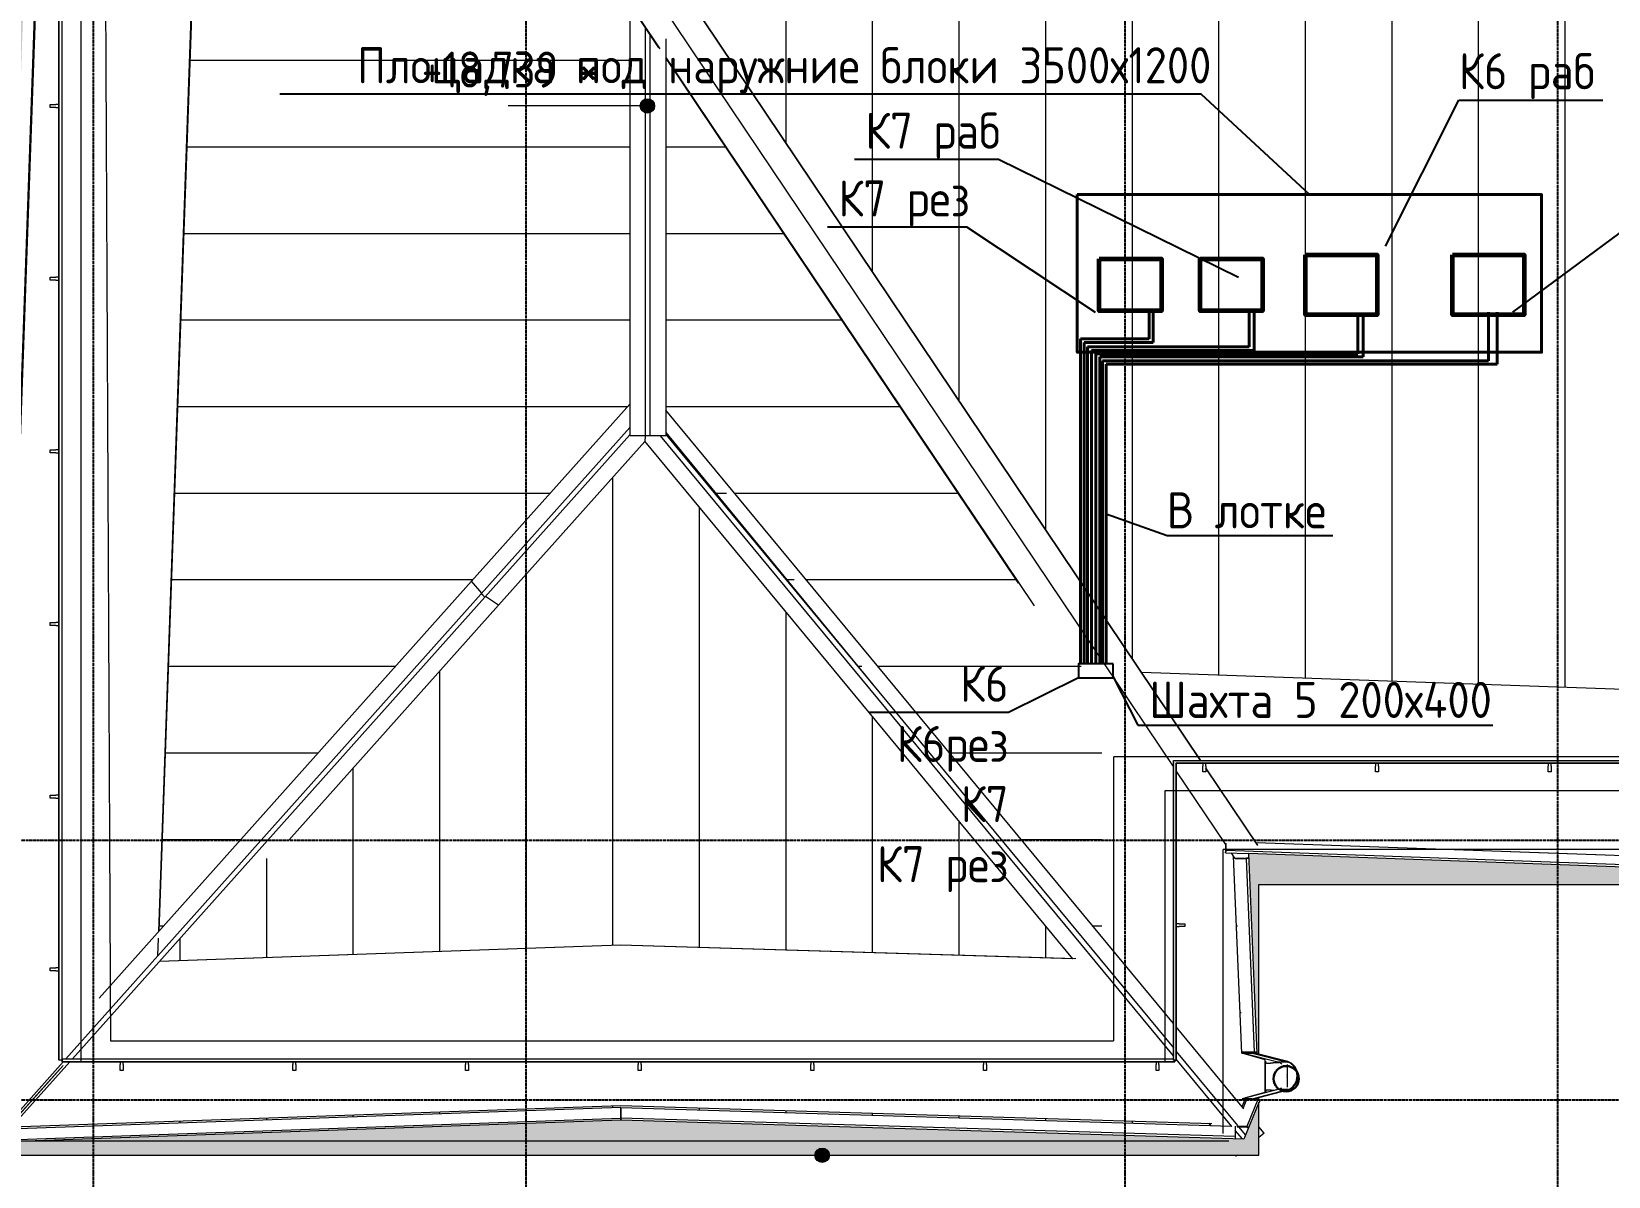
# Model space of a CAD drawing. Header units: millimetres. Extents: x -129048 to 476301, y -5853 to 215316.
# Drawn here: x 418489 to 429419, y -540 to 7395 of the extents above; entities that cross this region are included whole.
import ezdxf
from ezdxf import colors
from ezdxf.entities.mleader import LeaderData, LeaderLine
from ezdxf.math import Vec2, Vec3

# ---------------------------------------------------------------- set-up
doc = ezdxf.new("R2010")
doc.units = ezdxf.units.MM
doc.linetypes.add('ADSK_Линия сетки', pattern=[25, 20, -2.5, 0, -2.5])
doc.linetypes.add('ADSK_Штриховая_ш3 п1_5', pattern=[4.5, 3, -1.5])
for name, color, linetype, lineweight in [('0_АР', 8, 'Continuous', 20), ('GAZLAITER', 1, 'Continuous', 40), ('Антураж', 7, 'Continuous', 18), ('Кондеи', 6, 'Continuous', 60), ('Ограждение', 251, 'Continuous', 18)]:
    doc.layers.add(name, color=color, linetype=linetype, lineweight=lineweight)
doc.layers.add('Обобщенные модели', color=5, linetype='Continuous', lineweight=18, true_color=0x0000ff)
doc.styles.add('GOST Common_1', font='GOST Common_0.ttf', dxfattribs={"width": 0.9, "height": 200})
doc.styles.add('PIK', font='isocpeur.ttf', dxfattribs={"width": 0.9, "height": 250})

# ---------------------------------------------------------------- blocks, each defined once
blk = doc.blocks.new('Водосток - Тип 1 _карниз больше 490мм_-5158564-План кровли АР копия 1')
at = {"layer": 'Обобщенные модели'}
for p, q in [((42, 435), (125, 435)), ((125, 435), (199, 435)), ((222, 435), (231, 435)), ((125, 285), (19, 285)), ((231, 285), (125, 285))]:
    blk.add_line(p, q, dxfattribs=at)
for points, knots in [([(19, 285), (21, 285), (25, 286), (29, 289), (31, 292), (32, 295), (32, 297), (32, 299), (32, 302), (32, 304), (32, 306), (32, 309), (32, 311), (31, 314), (31, 317), (31, 320), (30, 323), (30, 326), (29, 329), (29, 332), (29, 336), (28, 340), (28, 346), (27, 355), (27, 365), (28, 373), (28, 376), (28, 377)], [-1, -1, -1, -1, -0.9411765, -0.8823529, -0.8529412, -0.8235294, -0.8088235, -0.7941176, -0.7794118, -0.7647059, -0.75, -0.7352941, -0.7205882, -0.7058824, -0.6911765, -0.6764706, -0.6617647, -0.6470588, -0.6323529, -0.6176471, -0.6029412, -0.5882353, -0.5588235, -0.5294118, -0.4705882, -0.4411765, -0.4270499, -0.4270499, -0.4270499, -0.4270499]), ([(222, 346), (222, 343), (222, 340), (221, 336), (221, 332), (221, 329), (220, 326), (220, 323), (219, 320), (219, 317), (219, 314), (218, 311), (218, 309), (218, 306), (218, 304), (218, 302), (218, 299), (218, 297), (218, 295), (219, 292), (221, 289), (225, 286), (229, 285), (231, 285)], [-0.4395894, -0.4395894, -0.4395894, -0.4395894, -0.4117647, -0.3970588, -0.3823529, -0.3676471, -0.3529412, -0.3382353, -0.3235294, -0.3088235, -0.2941176, -0.2794118, -0.2647059, -0.25, -0.2352941, -0.2205882, -0.2058824, -0.1911765, -0.1764706, -0.1470588, -0.1176471, -0.0588235, 0, 0, 0, 0]), ([(231, 435), (229, 435), (226, 434), (223, 433), (222, 432)], [-1, -1, -1, -1, -0.94117647, -0.90584248, -0.90584248, -0.90584248, -0.90584248])]:
    blk.add_open_spline(points, degree=3, knots=knots, dxfattribs=at)
blk = doc.blocks.new('Ограждение - 20 доп поручень 300-1864261-План кровли АР копия 1')
at = {"layer": 'Ограждение'}
for p, q in [((-60, 10), (-40, 10)), ((-60, 10), (-60, -10)), ((0, 10), (-40, 10)), ((0, -10), (0, 10)), ((-40, -10), (-60, -10)), ((-40, -10), (0, -10))]:
    blk.add_line(p, q, dxfattribs=at)
blk = doc.blocks.new('Ограждение - Ограждение-2505142-План кровли АР копия 1')
at = {"extrusion": (0, 0, -1), "zscale": -1}
for p in [(300, 6883), (300, 5687), (300, 4490), (300, 3293), (300, 2097), (300, 900)]:
    blk.add_blockref('Ограждение - 20 доп поручень 300-1864261-План кровли АР копия 1', p, dxfattribs=at)
for p, rotation in [((-7700, 2268), 270.0000000000002), ((-8896, 2268), 270.0000000000002), ((-10093, 2268), 270.0000000000002), ((-7565, 1206), 180), ((-196, 199), 270.0000000000002), ((-1392, 199), 270.0000000000002), ((-2589, 199), 270.0000000000002), ((-3785, 199), 270.0000000000002), ((-4982, 199), 270.0000000000002), ((-6179, 199), 270.0000000000002), ((-7375, 199), 270.0000000000002)]:
    blk.add_blockref('Ограждение - 20 доп поручень 300-1864261-План кровли АР копия 1', p, dxfattribs=dict(at, rotation=rotation))
blk = doc.blocks.new('Тип верхнего поручня - Верхний поручень_Внутренний_-2505167-План кровли АР копия 1')
at = {"layer": 'Ограждение', "true_color": 0x373f43}
for points in [[(7497, 269), (7505, 269), (7505, 2328), (7485, 2348), (7485, 269), (7495, 269)], [(19422, 2328), (19665, 2328), (19665, 2348), (7485, 2348), (7505, 2328), (19380, 2328)]]:
    blk.add_hatch(color=149, dxfattribs=at).paths.add_polyline_path(points)
at = {"layer": 'Ограждение'}
for p, q in [((-240, 269), (-240, 8282)), ((-220, 8282), (-220, 269)), ((7485, 269), (7485, 2348)), ((7485, 2348), (19665, 2348)), ((7505, 2328), (7505, 269)), ((19665, 2328), (7505, 2328)), ((-220, 269), (-240, 269)), ((-216, 259), (-216, 279)), ((-216, 279), (7485, 279)), ((7495, 259), (-216, 259)), ((7505, 269), (7485, 269)), ((7495, 269), (7495, 259))]:
    blk.add_line(p, q, dxfattribs=at)
blk = doc.blocks.new('Тип верхнего поручня - Верхний поручень_Внутренний_-V27-План кровли АР копия 1')
at = {"layer": 'Ограждение'}
for p, q in [((-240, 8282), (-240, 269)), ((-220, 8282), (-220, 269)), ((7485, 2348), (19665, 2348)), ((7485, 269), (7485, 2348)), ((7505, 2328), (19665, 2328)), ((7505, 269), (7505, 2328)), ((-220, 269), (-240, 269)), ((-216, 279), (-216, 259)), ((-216, 279), (7485, 279)), ((-216, 259), (7495, 259)), ((7485, 269), (7505, 269)), ((7495, 269), (7495, 259))]:
    blk.add_line(p, q, dxfattribs=at)
blk = doc.blocks.new('Planka_konka_K1 - Кровля - Планка конька К1-2964228-План кровли АР копия 1')
at = {"layer": 'Обобщенные модели'}
for p, q in [((-4100, 17), (-4100, 125)), ((4049, 125), (-4100, 125)), ((4100, 125), (4083, 125)), ((4100, 125), (4100, 17)), ((-4100, -17), (-4100, 17)), ((-1270, 17), (-4100, 17)), ((4100, 17), (-1192, 17)), ((4100, 17), (4100, -17)), ((-4100, -125), (-4100, -17)), ((-4100, -17), (-1320, -17)), ((-1169, -17), (4100, -17)), ((4100, -17), (4100, -125)), ((-1350, -125), (-4100, -125)), ((4100, -125), (-1077, -125))]:
    blk.add_line(p, q, dxfattribs=at)
blk = doc.blocks.new('Ограждение - Ограждение-2966262-План кровли АР копия 1')
at = {"layer": 'Ограждение'}
for p, q in [((3717, 4816), (2621, 3590)), ((7485, 524), (3967, 4776)), ((2688, 3502), (3717, 4654)), ((3717, 4603), (2713, 3479)), ((3823, 4598), (3822, 4558)), ((7485, 301), (3930, 4598)), ((3967, 4607), (7485, 355)), ((3822, 4558), (2808, 3423)), ((6789, 972), (3822, 4559)), ((-191, 279), (2688, 3502)), ((2621, 3590), (40, 700)), ((2692, 3506), (2621, 3590)), ((2701, 3491), (2688, 3502)), ((2713, 3479), (-145, 279)), ((2808, 3423), (1353, 1795)), ((2713, 3479), (2701, 3491)), ((2808, 3423), (2717, 3484)), ((7974, -67), (7505, 500)), ((7505, 330), (7929, -182)), ((-599, -178), (-209, 259)), ((-163, 259), (-581, -208)), ((7891, -190), (7505, 277)), ((-606, -23), (-612, -30)), ((-737, -169), (-751, -186)), ((-737, -198), (-751, -186)), ((-671, -258), (-610, -190)), ((-589, -217), (-645, -280)), ((7745, -182), (7733, -167)), ((7963, -276), (7914, -217)), ((7937, -192), (7985, -249)), ((8114, -236), (8078, -193)), ((-671, -258), (-680, -249)), ((-658, -269), (-671, -258)), ((-645, -280), (-658, -269)), ((8114, -236), (8078, -266)), ((7921, -396), (7916, -389)), ((7930, -389), (7921, -396))]:
    blk.add_line(p, q, dxfattribs=at)
blk = doc.blocks.new('Антураж 4 - Антураж 4-5053377-План кровли АР копия 1')
at = {"layer": 'Антураж'}
for p, q in [((7265, 2959), (12614, 2771)), ((12614, 2769), (7266, 2956)), ((7848, 1723), (7848, 1775)), ((7848, 1771), (7848, 1721)), ((8058, 1778), (12888, 1608)), ((7847, 1708), (7848, 1723)), ((7848, 1720), (7847, 1714)), ((7847, 1714), (7847, 1708)), ((7847, 1708), (8005, 1702)), ((12884, 1542), (7848, 1723)), ((7848, 1721), (7848, 1714)), ((7848, 1718), (7848, 1720)), ((7848, 1716), (7848, 1718)), ((7848, 1714), (7848, 1716)), ((9822, 1716), (12883, 1606))]:
    blk.add_line(p, q, dxfattribs=at)
blk = doc.blocks.new('Ограждение - Ограждение-5160384-План кровли АР копия 1')
at = {"layer": 'Ограждение'}
for p, q in [((3940, 7583), (4090, 7684)), ((4090, 7684), (4091, 7684)), ((7673, 2348), (4090, 7684)), ((7675, 2348), (4091, 7684)), ((3790, 7482), (3940, 7583)), ((7485, 2305), (3940, 7583)), ((3789, 7481), (3790, 7482)), ((3919, 7287), (3789, 7481)), ((3790, 7482), (3926, 7279)), ((3967, 7219), (6519, 3419)), ((6412, 3575), (3967, 7216)), ((7690, 2324), (7686, 2328)), ((7690, 2326), (7688, 2328)), ((8071, 1759), (7710, 2296)), ((7848, 1765), (7505, 2276)), ((8069, 1758), (7710, 2294)), ((7913, 1668), (7902, 1684))]:
    blk.add_line(p, q, dxfattribs=at)
blk = doc.blocks.new('Антураж 13 - Антураж 13-5662834-План кровли АР копия 1')
at = {"layer": 'Антураж'}
for p, q in [((452, 1161), (736, 9176)), ((739, 9179), (454, 1164)), ((-483, 8048), (-479, 8172)), ((-471, 8172), (-479, 8172)), ((-479, 8172), (-464, 8171)), ((-466, 8172), (-472, 8172)), ((-472, 8172), (-469, 8172)), ((-465, 8172), (-471, 8172)), ((-469, 8172), (-468, 8172)), ((-469, 8049), (-464, 8171)), ((-468, 8172), (-465, 8172)), ((-398, 8172), (-466, 8172)), ((-464, 8171), (-394, 8171)), ((-649, 738), (-394, 7937)), ((-389, 7941), (-645, 739)), ((446, 992), (450, 1116)), ((-743, 739), (-737, 910)), ((-743, 738), (-944, 675)), ((-943, 670), (-742, 734)), ((-737, 710), (-864, 670)), ((-737, 710), (-797, 691)), ((-797, 691), (-797, 676)), ((-737, 738), (-743, 739)), ((-738, 738), (-743, 738)), ((-742, 734), (-743, 738)), ((-742, 734), (-737, 734)), ((-645, 739), (-729, 712)), ((-649, 738), (-729, 738)), ((-729, 734), (-662, 734)), ((-662, 734), (-729, 713)), ((-663, 738), (-662, 734)), ((-743, 413), (-944, 475)), ((-742, 417), (-943, 480)), ((-663, 417), (-849, 476)), ((-796, 470), (-796, 459)), ((-796, 459), (-655, 415)), ((-754, 409), (-739, 411)), ((-754, 409), (-737, 259)), ((-742, 417), (-743, 413)), ((-743, 413), (-664, 413)), ((-663, 417), (-742, 417)), ((-739, 411), (-660, 411)), ((-739, 411), (-672, -189)), ((-664, 413), (-663, 417)), ((-660, 411), (-611, -29)), ((-655, 415), (-590, -167)), ((-587, -187), (-236, 206)), ((-606, -76), (-595, -173)), ((-672, -189), (-687, -191)), ((-687, -191), (-679, -191)), ((-677, -190), (-680, -190)), ((-680, -190), (-674, -190)), ((-679, -191), (-673, -190)), ((-675, -190), (-677, -190)), ((-673, -190), (-675, -190)), ((-674, -190), (-601, -190)), ((-596, -189), (-672, -189)), ((-588, -182), (-587, -187))]:
    blk.add_line(p, q, dxfattribs=at)
for centre, major_axis, end_param in [((-921, 575), (0, 103), 2.881291), ((-921, 575), (0, 98.5), 2.881291), ((-842, 575), (0, 98.5), 0.280977)]:
    blk.add_ellipse(centre, major_axis=major_axis, ratio=0.849709, start_param=0.260302, end_param=end_param, dxfattribs=at)
blk = doc.blocks.new('Антураж 14 - Антураж 14-5663099-План кровли АР копия 1')
at = {"layer": 'Антураж'}
for p, q in [((3653, 1067), (458, 955)), ((460, 957), (3653, 1069)), ((3653, 1069), (6787, 975)), ((3653, 1069), (3653, 1067)), ((6809, 972), (3653, 1067)), ((-209, 232), (-588, -193)), ((3656, -59), (-589, -208)), ((-567, -193), (3656, -45)), ((3656, -45), (7752, -168)), ((3656, -59), (7889, -187)), ((3656, -132), (3656, -59)), ((3656, -59), (3656, -132)), ((-589, -281), (3656, -132)), ((-589, -281), (-589, -208)), ((-588, -193), (-581, -193)), ((3656, -147), (3656, -132)), ((7914, -260), (3656, -132)), ((3656, -132), (3657, -147)), ((7914, -187), (7914, -260)), ((-588, -296), (-589, -281)), ((7914, -260), (7913, -275))]:
    blk.add_line(p, q, dxfattribs=at)
blk = doc.blocks.new('Антураж 15 - Антураж 15-5663413-План кровли АР копия 1')
at = {"layer": 'Антураж'}
for p, q in [((7902, 1685), (7888, 1706)), ((7959, 319), (7902, 1685)), ((7912, 1668), (7992, 1668)), ((7994, 1668), (7917, 1668)), ((7992, 1668), (8007, 1669)), ((7998, 1669), (7992, 1669)), ((7992, 1669), (7995, 1669)), ((8048, 325), (7992, 1668)), ((8000, 1669), (7994, 1668)), ((7995, 1669), (7997, 1669)), ((7997, 1669), (8000, 1669)), ((8007, 1669), (7998, 1669)), ((8122, 273), (7959, 319)), ((7962, 319), (7963, 324)), ((8209, 256), (7962, 319)), ((7962, 319), (8030, 319)), ((8031, 324), (7963, 324)), ((8048, 325), (7964, 325)), ((8031, 324), (8030, 319)), ((8030, 319), (8278, 256)), ((8062, 316), (8031, 324)), ((8062, 326), (8048, 325)), ((8279, 261), (8078, 312)), ((8122, 48), (8122, 273)), ((8278, 256), (8209, 256)), ((8209, 66), (7962, 2)), ((8030, 2), (7962, 2)), ((7962, 2), (7963, -3)), ((7986, 9), (7987, 11)), ((7987, 11), (8122, 48)), ((8030, 2), (8278, 66)), ((8031, -3), (8030, 2)), ((8279, 61), (8031, -3)), ((8278, 66), (8209, 66)), ((7962, -52), (7982, -3)), ((7963, -3), (8031, -3)), ((7992, -3), (7968, -60)), ((7992, -3), (8071, -3)), ((8071, -3), (7994, -189)), ((8071, -3), (8084, -11)), ((8084, -11), (8078, -24)), ((7994, -189), (7924, -189)), ((7928, -192), (7995, -192)), ((7994, -192), (7993, -194)), ((7996, -194), (7993, -194)), ((7993, -194), (7999, -197)), ((8007, -197), (7994, -189)), ((7995, -192), (8000, -195)), ((7996, -193), (7996, -194)), ((7998, -195), (7996, -194)), ((7998, -193), (7998, -195)), ((8000, -195), (7998, -195)), ((7999, -197), (8007, -197))]:
    blk.add_line(p, q, dxfattribs=at)
for centre, major_axis, start_param, end_param in [((8187, 161), (0, 98.5), 5.694584, 6.021983), ((8255, 161), (0, 98.5), 3.402795, 6.021983), ((8255, 161), (0, 103), 3.401894, 6.022884), ((8187, 161), (0, 98.5), 4.611895, 4.812883), ((8187, 161), (0, 98.5), 3.402795, 3.730193)]:
    blk.add_ellipse(centre, major_axis=major_axis, ratio=0.890848, start_param=start_param, end_param=end_param, dxfattribs=at)

msp = doc.modelspace()

# ---------------------------------------------------------------- hatches: boundary and pattern name
at = {"layer": '0_АР'}
h = msp.add_hatch(color=256, dxfattribs=at)
h.paths.add_polyline_path([(460156.04763, -526.1282), (468569.45868, -526.1282), (468569.45868, 470.85917), (468481.41768, 469.80481), (468421.75188, -474.78371), (464071.312, -327.23058), (460060.68677, -462.4321), (459998.42169, -81.34858), (459998.42169, -526.1282), (460149.25034, -526.1282)])
h.paths.add_polyline_path([(426848.18938, -393.11468), (426996.71702, -393.11468), (426995.8422, -30.5167), (426892.03817, -280.99054), (422574.47182, -150.96288), (418243.9977, -302.7896), (418181.71887, 255.10739), (418181.71887, -393.11468), (426834.40351, -393.11468)])
h.paths.add_polyline_path([(459998.42169, 173.65534), (460016.49588, 178.5626), (460106.83739, 1715.55425), (454775.1288, 1522.72712), (454768.65599, 1484.01873), (459998.42169, 1484.01873), (459998.42169, 177.8331)])
h.paths.add_polyline_path([(426996.71702, 307.98998), (426996.71702, 1484.01873), (431808.50926, 1484.01873), (431801.17411, 1522.75808), (426923.7777, 1697.71143), (426980.91393, 312.03845)])
h.paths.add_polyline_path([(418181.71887, 498.46135), (418449.78563, 8044.46376), (412395.48641, 7833.23446), (412388.9887, 7794.37715), (418181.71887, 7794.37715), (418181.71887, 521.17068)])
h.paths.add_polyline_path([(468569.45868, 793.26695), (468569.45868, 7855.20884), (474810.5027, 7855.20884), (474810.5027, 8466.54483), (474799.64795, 8463.30161), (474605.60606, 7995.59286), (468269.12123, 8216.83509), (468537.28994, 799.28958), (468551.3418, 798.37116), (468568.64393, 793.49649)])
h.paths.add_polyline_path([(444717.77099, 1484.01873), (454490.35558, 1484.01873), (454484.99256, 1516.09043), (447978.58263, 1752.2426), (447978.58263, 1629.21475), (438298.58263, 1629.21475), (438298.58263, 1739.90633), (432093.27679, 1522.69313), (432086.80967, 1484.01873), (444709.90267, 1484.01873)])
h.paths.add_polyline_path([(411793.26016, 7794.37715), (412110.68829, 7794.37715), (412105.57997, 7824.92572), (411796.07957, 7895.03328), (411970.99201, 14167.21618), (411736.11657, 20164.30548), (411690.79495, 20175.91607), (411690.79495, 7794.37715)])
h.paths.add_polyline_path([(474810.5027, 8769.43917), (474810.5027, 16800.5412), (474780.01818, 16792.48492), (474631.53347, 12780.54006), (474779.77372, 8777.42067), (474783.20502, 8776.52943)])
h.paths.add_polyline_path([(443273.92993, 13315.94041), (451515.61309, 13634.75334), (451524.95784, 13673.91812), (435026.37434, 13673.91812), (435036.37752, 13633.97199), (443273.89961, 13315.94172)])
h.paths.add_polyline_path([(429583.46955, 13405.17538), (434743.53528, 13605.55867), (434759.84589, 13673.91812), (430023.58263, 13673.91812), (430023.58263, 21008.31207), (429427.12163, 21007.79811), (429447.71262, 20921.1896), (429842.14127, 20793.78649), (429585.95802, 13476.2553)])
h.paths.add_polyline_path([(457100.32125, 13409.8723), (456816.08299, 20843.0004), (457389.97623, 21005.25186), (457399.64863, 21047.10511), (456625.26934, 21047.10511), (456625.26934, 13673.91812), (451796.60167, 13673.91812), (451806.2816, 13633.34853), (457093.45064, 13410.16233)])
h.paths.add_polyline_path([(474810.5027, 17103.43554), (474810.5027, 32792.0834), (474779.89454, 32784.00072), (474490.92605, 24945.22219), (474779.77713, 17111.41615), (474783.20502, 17110.5258)])
h.paths.add_polyline_path([(411690.79495, 20470.39356), (411735.74025, 20481.90775), (411958.45405, 26169.96647), (411735.98664, 31850.24085), (411690.79495, 31861.81815), (411690.79495, 20474.45967)])
h.paths.add_polyline_path([(464256.63893, 20578.85736), (463978.90831, 27851.09231), (463950.4366, 27858.48751), (463950.4366, 21047.10511), (457667.51663, 21047.10511), (457677.33226, 21004.63206), (464062.16559, 20591.44255)])
h.paths.add_polyline_path([(422311.50074, 20701.20681), (429147.24477, 20951.71672), (429160.16092, 21008.31207), (422655.83979, 21008.31207), (422655.83979, 28188.44734), (422612.3936, 28177.3172), (422318.66295, 20879.16209)])
h.paths.add_polyline_path([(463950.4366, 28147.68869), (463979.11188, 28155.13676), (464268.312, 35727.69465), (464206.70712, 37340.78713), (463950.4366, 37340.78713), (463950.4366, 28154.43256)])
h.paths.add_polyline_path([(422655.83979, 28465.23145), (422655.83979, 42943.28345), (422621.0216, 42934.36365), (422337.86721, 35703.51079), (422621.00423, 28474.1557), (422655.35535, 28465.35555)])
h.paths.add_polyline_path([(411690.79495, 32156.29564), (411726.38081, 32165.41211), (411915.14888, 37559.49463), (411726.55312, 42947.71188), (411690.79495, 42956.87248), (411690.79495, 32160.36175)])
h.paths.add_polyline_path([(474810.5027, 33094.97774), (474810.5027, 43242.68471), (474778.61558, 43234.4024), (474593.9667, 38155.3105), (474779.77689, 33102.95842), (474783.20502, 33102.068)])
h.paths.add_polyline_path([(464178.06421, 38090.78713), (463985.8628, 43123.48317), (463950.4366, 43132.68471), (463950.4366, 38090.78713), (464171.27948, 38090.78713)])
h.paths.add_polyline_path([(422655.83979, 43220.06756), (422655.83979, 43712.3958), (411690.79495, 43712.3958), (411690.79495, 43251.34997), (411726.89775, 43260.59886), (411851.01254, 43604.77443), (417072.42341, 43417.46725), (422496.5779, 43611.91877), (422620.72885, 43229.06236), (422655.50382, 43220.15363)])
h.paths.add_polyline_path([(463950.4366, 43421.88589), (464022.86139, 43440.6974), (464125.56796, 43776.85536), (469381.5449, 43594.91903), (474632.61136, 43776.746), (474754.15795, 43546.52079), (474810.5027, 43531.88589), (474810.5027, 43894.59235), (463950.4366, 43894.59235), (463950.4366, 43435.82273)])
h = msp.add_hatch(dxfattribs=at)
h.set_pattern_fill('FP_13', color=256, style=0, pattern_type=2)
h.set_pattern_definition([(0, (418587.2, -4.2), (0, 600), [])])
h.paths.add_polyline_path([(418243.9977, -302.7896), (418262.31708, -302.14732), (418329.69086, -226.10575), (418329.69086, -221.27293), (418273.26714, -284.43528), (418238.47972, -253.35924), (418239.42131, -261.79408)])
h.paths.add_polyline_path([(418338.0733, -211.88939), (418342.42182, -211.73693), (418355.67073, -196.78351), (418350.76821, -197.67833)])
h.paths.add_polyline_path([(418307.52276, -32.8658), (418312.79746, -26.96115), (418263.95886, 410.53748), (418255.3204, 413.14885), (418254.22694, 408.31729), (418181.71887, 407.38021), (418181.71887, 407.01099), (418258.49139, 406.35971), (418281.29569, 202.0776)])
h.paths.add_polyline_path([(418189.16805, 708.15368), (418273.3656, 734.63862), (418529.23784, 7937.36849), (418524.9, 7932.61098), (418268.8671, 733.69102), (418255.17911, 733.69102), (418256.16536, 729.33315), (418189.17447, 708.3346)])
h.paths.add_polyline_path([(419372.87475, 1159.72013), (422635.4, 4811.88553), (422635.4, 12440.78977), (419657.60896, 9174.9062), (419375.1287, 1223.16819)])
h.paths.add_polyline_path([(422635.4, 12573.05383), (422635.4, 12634.51261), (422567.99526, 12634.51261), (422618.48597, 12588.47582)])
h = msp.add_hatch(dxfattribs=at)
h.set_pattern_fill('FP_20', color=256, style=0, pattern_type=2)
h.set_pattern_definition([(90, (418918.6, 157.27), (-600, 4e-14), [])])
h.paths.add_polyline_path([(432093.27679, 1522.69313), (432094.31786, 1522.72958), (432093.28289, 1522.72958)])
h.paths.add_polyline_path([(432080.12681, 1548.1335), (432089.19695, 1602.37434), (432094.14482, 1601.7596), (438298.58263, 1819.30774), (438298.58263, 2239.21475), (438284.70126, 2254.93238), (438296.28786, 1821.3303), (432089.14055, 1604.05265), (432086.80967, 1589.59241)])
h.paths.add_polyline_path([(431815.19212, 1548.1335), (431805.51191, 1604.09729), (430037.46077, 1665.05955), (431806.17493, 1602.05771)])
h.paths.add_polyline_path([(454497.03844, 1548.1335), (454488.06795, 1603.78438), (447978.82573, 1840.03934), (447978.82573, 2005.27642), (447971.83545, 2005.27642), (447971.83545, 1729.21475), (447978.58263, 1729.21475), (447978.82573, 1831.27072), (454483.02044, 1595.19895), (454483.02044, 1601.74758), (454488.06795, 1601.77849), (454490.35558, 1588.09807)])
h.paths.add_polyline_path([(454761.97313, 1548.1335), (454772.01576, 1602.25115), (454782.40854, 1602.02726), (459995.63161, 1790.56923), (460003.64419, 1801.59267), (454772.01576, 1610.4356), (454770.71634, 1602.37434)])
h.paths.add_polyline_path([(442301.08119, 1629.21475), (442928.06382, 1629.21475), (442928.06382, 1689.48443), (442273.48258, 1691.22462), (442264.86185, 1694.26204), (442249.19723, 1705.47429), (442243.09053, 1712.51172), (442238.33423, 1721.6348), (442236.38047, 1729.21475), (442135.33805, 1729.21475), (442135.33805, 1629.21475), (442297.85319, 1629.21475)])
h.paths.add_polyline_path([(444226.66159, 1629.21475), (444328.0777, 1629.21475), (444328.0777, 1729.21475), (444240.30813, 1729.21475), (444234.04781, 1714.4521), (444221.1832, 1700.10732), (444212.44789, 1694.6759), (444203.90468, 1691.73795), (444185.91197, 1689.47543), (444078.95669, 1689.37043), (443660.8066, 1689.34561), (443660.8066, 1629.21475), (444223.00476, 1629.21475)])
h.paths.add_polyline_path([(443865.15701, 1689.34561), (443865.13285, 1689.34745), (443903.98605, 1689.34745)])
h.paths.add_polyline_path([(447978.82573, 2025.27642), (447978.82573, 2247.12972), (447971.83545, 2239.21475), (447971.83545, 2025.27642)])
h.paths.add_polyline_path([(447696.14862, 2239.21475), (445376.82129, 4286.43997), (447433.38277, 2239.21475)])
h.paths.add_polyline_path([(438837.03531, 2239.21475), (440892.30663, 4286.43997), (438574.26946, 2239.21475), (438701.56869, 2239.21475)])
h.paths.add_polyline_path([(438279.08733, 2463.9935), (443135.20904, 6752.78357), (447978.82573, 2475.03758), (447978.82573, 2993.15609), (452378.04646, 2833.48501), (452378.04646, 5987.2416), (454678.04646, 5987.2416), (454678.04646, 2760.13125), (460864.6847, 2986.18317), (464147.18381, 7502.92323), (464135.33929, 7512.27656), (434759.44071, 7512.27656), (434759.44071, 7198.72396), (433359.44071, 7198.72396), (433359.44071, 7512.27656), (423122.13711, 7512.27656), (426183.45947, 2954.30771), (431532.31499, 2766.73319), (431532.31499, 5987.2416), (433832.31499, 5987.2416), (433832.31499, 2818.12373), (438265.41084, 2973.30172), (438278.13303, 2499.53143)])
h.paths.add_polyline_path([(464373.36861, 7502.92323), (464380.16724, 7512.27656), (464360.50062, 7512.27656)])
h.paths.add_polyline_path([(464471.46001, 7675.7686), (464494.10235, 7675.7686), (464505.36532, 7684.51986), (464515.54439, 7698.52388), (464515.54439, 7714.77895), (464466.14393, 7675.7686)])
h.paths.add_polyline_path([(464527.79187, 7724.4505), (464531.17226, 7724.4505), (464530.02904, 7726.21713)])
h = msp.add_hatch(dxfattribs=at)
h.set_pattern_fill('FP_9', color=256, style=0, pattern_type=2)
h.set_pattern_definition([(180, (421577.56, -4.2), (-7e-14, -600), [])])
h.paths.add_polyline_path([(426886.77868, -64.06651), (426910.22604, -7.48922), (426989.3139, -7.48922), (426996.71702, -11.7386), (426996.71702, 5.22675), (426948.7653, -6.80373), (426900.28648, -7.48922), (426880.46519, -56.43592)])
h.paths.add_polyline_path([(426905.07514, 4.33589), (426996.71702, 27.8129), (426996.71702, 31.80368), (426906.03981, 6.71805)])
h.paths.add_polyline_path([(426996.71702, 281.41305), (426996.71702, 285.40383), (426880.62007, 315.14579), (426881.61113, 320.02046), (426949.75636, 320.02046), (426980.91393, 312.03845), (426980.52318, 321.51495), (426948.7653, 320.67225), (426883.82676, 320.9201), (426829.86229, 1633.01168), (426822.39525, 1642.56734), (426877.15664, 314.48914), (426980.52318, 285.89303)])
h.paths.add_polyline_path([(425906.40802, 1120.82601), (425906.40802, 2814.76658), (425437.75252, 3414.51032), (425330.41855, 3571.75731), (422885.51466, 7211.94754), (422885.51466, 4771.92868), (425821.73091, 1223.16819)])
h.paths.add_polyline_path([(424739.33532, 2361.85098), (422885.51466, 4735.73394), (422885.51466, 4616.69366), (424414.20904, 2754.80408), (424608.24838, 2520.28486)])
h = msp.add_hatch(color=256, dxfattribs=at)
edge = h.paths.add_edge_path()
edge.add_arc((422758.07003, 6879.62477), 50, 0, 360)
h = msp.add_hatch(dxfattribs=at)
h.set_pattern_fill('FP_14', color=256, style=0, pattern_type=2)
h.set_pattern_definition([(90, (418918.6, -212.7), (-600, 4e-14), [])])
h.paths.add_polyline_path([(418262.31708, -302.14732), (418330.37178, -299.76132), (418329.69086, -273.11468), (418329.69086, -226.10575), (418264.43111, -299.76132)])
h.paths.add_polyline_path([(418342.42182, -211.73693), (422575.45756, -63.35251), (426662.94612, -185.88839), (426651.16392, -171.64821), (422571.4487, -48.97804), (418354.87791, -197.67833)])
h.paths.add_polyline_path([(419378.83722, 953.17194), (422575.02883, 1064.99726), (425706.01503, 970.67468), (422740.28989, 4553.8702), (420280.84022, 1800.6909), (419671.07191, 1280.30793), (419388.71554, 964.23002)])
h.paths.add_polyline_path([(424319.89885, 2868.78897), (422885.51466, 4616.69366), (422885.51466, 4602.4099), (423991.78792, 3265.34937)])
h = msp.add_hatch(color=256, dxfattribs=at)
edge = h.paths.add_edge_path()
edge.add_arc((423969.07324, -393.11468), 50, 0, 360)

# ---------------------------------------------------------------- linework, layer by layer
at = {"linetype": 'ADSK_Линия сетки'}
for p, q in [((418918.14798, -3728.71764), (418918.14798, 44218.78559)), ((421918.14798, -3728.71764), (421918.14798, 44218.78559)), ((426068.14798, -3728.71764), (426068.14798, 22034.40913)), ((429068.14798, -3728.71764), (429068.14798, 22034.40913)), ((405120.60046, 1790.78713), (469151.29981, 1790.78713)), ((405120.60046, -9.21287), (469151.29981, -9.21287))]:
    msp.add_line(p, q, dxfattribs=at)
at = {"layer": '0_АР', "linetype": 'ADSK_Штриховая_ш3 п1_5'}
for p, q in [((419038.58393, 396.88532), (418999.08446, 8702.76081)), ((460823.48631, 2369.21475), (425989.18046, 2369.21475)), ((425989.18046, 2369.21475), (425989.18046, 396.88532)), ((426749.18046, 1729.21475), (460165.22371, 1729.21475)), ((426749.18046, -243.11468), (426749.18046, 1729.21475)), ((425989.18046, 396.88532), (419038.58393, 396.88532)), ((418361.85761, -293.11468), (426786.71702, -293.11468))]:
    msp.add_line(p, q, dxfattribs=at)
at = {"layer": '0_АР'}
for p, q in [((418831.71887, 8444.37715), (418831.71887, 256.88532)), ((422885.51466, 4616.69366), (424319.89885, 2868.78897)), ((426346.71702, 2134.01873), (460648.42169, 2134.01873)), ((426346.71702, 256.88532), (426346.71702, 2134.01873)), ((431802.03645, 1522.72715), (426923.7777, 1697.71143)), ((426923.7777, 1697.71143), (426980.91393, 312.03845)), ((426996.71702, 307.98998), (426996.71702, 1484.01873)), ((426996.71702, 1484.01873), (431808.50926, 1484.01873)), ((418831.71887, 256.88532), (426346.71702, 256.88532)), ((426980.91393, 312.03845), (426996.71702, 307.98998)), ((426996.71702, 281.41305), (426996.71702, 285.40383)), ((426996.71702, 27.8129), (426996.71702, 31.80368)), ((426996.71702, -11.7386), (426996.71702, 5.22675)), ((426996.71702, -28.4058), (426892.03817, -280.99054)), ((426996.71702, -393.11468), (426996.71702, -28.4058)), ((422575.10494, -150.94068), (418243.9977, -302.7896)), ((426892.03817, -280.99054), (422575.10494, -150.94068)), ((418181.71887, -393.11468), (426996.71702, -393.11468))]:
    msp.add_line(p, q, dxfattribs=at)
at = {"layer": '0_АР', "lineweight": 20}
msp.add_line((422758.07003, 6879.62477), (421793.38468, 6879.62477), dxfattribs=at)
at = {"layer": '0_АР', "lineweight": 40, "ltscale": 10}
msp.add_lwpolyline([(425737.54856, 6265.41304), (428955.0564, 6265.41304), (428955.0564, 5171.74478), (425737.54856, 5171.74478)], close=True, dxfattribs=at)
at = {"layer": '0_АР'}
for centre in [(422758.07003, 6879.62477), (423969.07324, -393.11468)]:
    msp.add_circle(centre, 50, dxfattribs=at)
at = {"layer": '0_АР', "lineweight": 30}
msp.add_circle((427185.34908, 137.33388), 88, dxfattribs=at)
at = {"layer": 'GAZLAITER', "color": 5, "lineweight": 40, "ltscale": 10}
for p, q in [((426234.54752, 5264.21886), (426234.54752, 5447.75584)), ((426928.67805, 5210.4923), (426928.67805, 5457.89075)), ((427681.51711, 5160.44906), (427681.51711, 5443.01778)), ((428588.43781, 5113.32036), (428588.43781, 5450.62089)), ((425758.58608, 5210.4923), (425758.58608, 5264.21886)), ((425758.58608, 5264.21886), (426234.54752, 5264.21886)), ((425758.58608, 3013.77203), (425758.58608, 5210.4923)), ((425808.91639, 3013.77203), (425808.91639, 5210.4923)), ((425808.91639, 5210.4923), (426928.67805, 5210.4923)), ((425866.77522, 3013.77203), (425866.77522, 5160.44906)), ((425866.77522, 5160.44906), (427681.51711, 5160.44906)), ((425912.56106, 3013.77203), (425912.56106, 5113.32036)), ((425912.56106, 5113.32036), (428588.43781, 5113.32036))]:
    msp.add_line(p, q, dxfattribs=at)
at = {"layer": 'GAZLAITER', "color": 1, "lineweight": 40, "ltscale": 10}
for p, q in [((426263.85226, 5239.39906), (426263.85226, 5447.75584)), ((426964.19472, 5184.86742), (426964.19472, 5457.89075)), ((427719.25087, 5140.60707), (427719.25087, 5443.01778)), ((428646.98381, 5090.00292), (428646.98381, 5450.62089)), ((425784.49197, 5184.86742), (425784.49197, 5239.39906)), ((425784.49197, 5239.39906), (426263.85226, 5239.39906)), ((425834.82227, 5184.86742), (426964.19472, 5184.86742)), ((425892.6811, 5140.60707), (427719.25087, 5140.60707)), ((425938.46694, 5090.00292), (428646.98381, 5090.00292))]:
    msp.add_line(p, q, dxfattribs=at)
at = {"layer": 'GAZLAITER', "lineweight": 40, "ltscale": 10}
for p, q in [((425784.49197, 3013.77203), (425784.49197, 5184.86742)), ((425834.82227, 3013.77203), (425834.82227, 5184.86742)), ((425892.6811, 3013.77203), (425892.6811, 5140.60707)), ((425938.46694, 3013.77203), (425938.46694, 5090.00292))]:
    msp.add_line(p, q, dxfattribs=at)
at = {"layer": 'GAZLAITER', "color": 251, "lineweight": 25, "ltscale": 10, "true_color": 0x636466}
for points in [[(425986.76868, 3013.77203), (425746.78175, 3013.77203), (425746.78175, 2916.19232), (425986.76868, 2916.19232)], [(425986.78318, 3013.77203), (425746.79625, 3013.77203), (425746.79625, 2916.19232), (425986.78318, 2916.19232)]]:
    msp.add_lwpolyline(points, close=True, dxfattribs=at)
at = {"layer": 'Кондеи'}
for points in [[(425888.65822, 5819.61858), (426320.64876, 5819.61858), (426320.64876, 5458.80659), (425888.65822, 5458.80659)], [(426588.40344, 5819.61858), (427020.39399, 5819.61858), (427020.39399, 5458.80659), (426588.40344, 5458.80659)], [(427318.62097, 5846.67948), (427815.41011, 5846.67948), (427815.41011, 5431.74569), (427318.62097, 5431.74569)], [(428338.672, 5846.67948), (428835.46114, 5846.67948), (428835.46114, 5431.74569), (428338.672, 5431.74569)]]:
    msp.add_lwpolyline(points, close=True, dxfattribs=at)

# ---------------------------------------------------------------- block references
at = {"layer": '0_АР'}
for name in ['Ограждение - Ограждение-2505142-План кровли АР копия 1', 'Тип верхнего поручня - Верхний поручень_Внутренний_-2505167-План кровли АР копия 1', 'Тип верхнего поручня - Верхний поручень_Внутренний_-V27-План кровли АР копия 1', 'Антураж 4 - Антураж 4-5053377-План кровли АР копия 1', 'Антураж 13 - Антураж 13-5662834-План кровли АР копия 1', 'Ограждение - Ограждение-5160384-План кровли АР копия 1', 'Ограждение - Ограждение-2966262-План кровли АР копия 1', 'Антураж 15 - Антураж 15-5663413-План кровли АР копия 1', 'Антураж 14 - Антураж 14-5663099-План кровли АР копия 1']:
    msp.add_blockref(name, (418918.58263, -4.21287), dxfattribs=at)
for name, p, rotation in [('Planka_konka_K1 - Кровля - Планка конька К1-2964228-План кровли АР копия 1', (422760.45733, 8693.30713), 89.99999999999991), ('Водосток - Тип 1 _карниз больше 490мм_-5158564-План кровли АР копия 1', (426756.71702, 276.88532), 269.9999999999999)]:
    msp.add_blockref(name, p, dxfattribs=dict(at, rotation=rotation))

# ---------------------------------------------------------------- texts
at = {"layer": '0_АР', "lineweight": 20, "insert": (421192.48391, 7256.33184), "char_height": 250, "width": 1442.1618411, "attachment_point": 1, "line_spacing_factor": 1.022761, "style": 'GOST Common_1'}
msp.add_mtext('+18,739 *', dxfattribs=at)

# ---------------------------------------------------------------- leaders
at = {"layer": 'GAZLAITER', "color": 18, "lineweight": 25, "ltscale": 10, "true_color": 0x000000}
ml = msp.add_multileader_mtext('Standard', dxfattribs=at)
ml.set_content('{\\C256;\\c0;Площадка под наружние блоки 3500х1200}', color=2, style='PIK')
ml.set_leader_properties()
ml.build(insert=Vec2(0, 0))
ml.multileader.update_dxf_attribs({"text_left_attachment_type": 6, "text_right_attachment_type": 6, "dogleg_length": 0.36, "arrow_head_size": 0.18})
ctx = ml.context
ctx.base_point, ctx.char_height, ctx.arrow_head_size, ctx.landing_gap_size, ctx.plane_origin = Vec3(420745.93004, 6960.71346), 250, 0.18, 0.09, Vec3(427346.31698, 6265.39604)
ctx.left_attachment, ctx.right_attachment = 6, 6
notes = []
notes.append((ctx, [(0, (1, 1, 0), (426596.47004, 6960.71346), (-1, 0), 0.36, [(0, [(427346.31698, 6265.39604)], 0, [])])]))
ctx.mtext.insert, ctx.mtext.flow_direction = Vec3(420746.02004, 7285.71346), 5
ml = msp.add_multileader_mtext('Standard', dxfattribs=at)
ml.set_content('{\\C256;\\c0;К6 раб}', color=2, style='PIK')
ml.set_leader_properties()
ml.build(insert=Vec2(0, 0))
ml.multileader.update_dxf_attribs({"text_left_attachment_type": 6, "text_right_attachment_type": 6, "dogleg_length": 0.36, "arrow_head_size": 0.18})
ctx = ml.context
ctx.base_point, ctx.char_height, ctx.arrow_head_size, ctx.landing_gap_size, ctx.plane_origin = Vec3(428382.97776, 6920.05769), 250, 0.18, 0.09, Vec3(427872.40417, 5907.48241)
ctx.left_attachment, ctx.right_attachment = 6, 6
notes.append((ctx, [(0, (1, 1, 0), (428382.61776, 6920.05769), (1, 0), 0.36, [(0, [(427872.40417, 5907.48241)], 0, [])])]))
ctx.mtext.insert, ctx.mtext.flow_direction = Vec3(428383.06776, 7245.05769), 5
ml = msp.add_multileader_mtext('Standard', dxfattribs=at)
ml.set_content('{\\C256;\\c0;К7 раб}', color=2, style='PIK')
ml.set_leader_properties()
ml.build(insert=Vec2(0, 0))
ml.multileader.update_dxf_attribs({"text_left_attachment_type": 6, "text_right_attachment_type": 6, "dogleg_length": 0.36, "arrow_head_size": 0.18})
ctx = ml.context
ctx.base_point, ctx.char_height, ctx.arrow_head_size, ctx.landing_gap_size, ctx.plane_origin = Vec3(424267.49293, 6507.90693), 250, 0.18, 0.09, Vec3(427501.38084, 6405.5128)
ctx.left_attachment, ctx.right_attachment = 6, 6
notes.append((ctx, [(0, (1, 1, 0), (425190.70339, 6507.90693), (-1, 0), 0.36, [(0, [(426855.77232, 5691.23561)], 0, [])])]))
ctx.mtext.insert, ctx.mtext.flow_direction = Vec3(424267.58293, 6832.90693), 5
ml = msp.add_multileader_mtext('Standard', dxfattribs=at)
ml.set_content('{\\C256;\\c0;К7 рез}', color=2, style='PIK')
ml.set_leader_properties()
ml.build(insert=Vec2(0, 0))
ml.multileader.update_dxf_attribs({"text_left_attachment_type": 6, "text_right_attachment_type": 6, "dogleg_length": 0.36, "arrow_head_size": 0.18})
ctx = ml.context
ctx.base_point, ctx.char_height, ctx.arrow_head_size, ctx.landing_gap_size, ctx.plane_origin = Vec3(424081.76277, 6038.09422), 250, 0.18, 0.09, Vec3(426939.12498, 4972.56139)
ctx.left_attachment, ctx.right_attachment = 6, 6
notes.append((ctx, [(0, (1, 1, 0), (424971.05277, 6038.09422), (-1, 0), 0.36, [(0, [(425864.08791, 5447.75584)], 0, [])])]))
ctx.mtext.insert, ctx.mtext.flow_direction = Vec3(424081.85277, 6363.09422), 5
ml = msp.add_multileader_mtext('Standard', dxfattribs=at)
ml.set_content('{\\C256;\\c0;К6 рез}', color=2, style='PIK')
ml.set_leader_properties()
ml.build(insert=Vec2(0, 0))
ml.multileader.update_dxf_attribs({"text_left_attachment_type": 6, "text_right_attachment_type": 6, "dogleg_length": 0.36, "arrow_head_size": 0.18})
ctx = ml.context
ctx.base_point, ctx.char_height, ctx.arrow_head_size, ctx.landing_gap_size, ctx.plane_origin = Vec3(429556.82567, 6040.95927), 250, 0.18, 0.09, Vec3(427681.46164, 4975.42644)
ctx.left_attachment, ctx.right_attachment, ctx.text_align_type = 6, 6, 2
notes.append((ctx, [(0, (1, 1, 0), (429556.46567, 6040.95927), (1, 0), 0.36, [(0, [(428756.49872, 5450.62089)], 0, [])])]))
ctx.mtext.insert, ctx.mtext.alignment, ctx.mtext.flow_direction = Vec3(430445.66567, 6365.95927), 3, 5
ml = msp.add_multileader_mtext('Standard', dxfattribs=at)
ml.set_content('{\\C256;В лотке}', color=2, style='PIK')
ml.set_leader_properties()
ml.build(insert=Vec2(0, 0))
ml.multileader.update_dxf_attribs({"text_left_attachment_type": 6, "text_right_attachment_type": 6, "dogleg_length": 0.36, "arrow_head_size": 0.18})
ctx = ml.context
ctx.base_point, ctx.char_height, ctx.arrow_head_size, ctx.landing_gap_size, ctx.plane_origin = Vec3(426360.89581, 3901.96398), 250, 0.18, 0.09, Vec3(425938.46694, 4051.88747)
ctx.left_attachment, ctx.right_attachment, ctx.text_align_type = 6, 6, 2
notes.append((ctx, [(0, (1, 1, 0), (426360.53581, 3901.96398), (1, 0), 0.36, [(0, [(425938.46694, 4051.88747)], 0, [])])]))
ctx.mtext.insert, ctx.mtext.alignment, ctx.mtext.flow_direction = Vec3(427463.48581, 4201.96398), 3, 5
ml = msp.add_multileader_mtext('Standard', dxfattribs=at)
ml.set_content('{\\C256;\\c0;К6\\PК6рез\\PК7\\PК7 рез}', color=2, style='PIK')
ml.set_leader_properties()
ml.build(insert=Vec2(0, 0))
ml.multileader.update_dxf_attribs({"text_right_attachment_type": 6, "dogleg_length": 0.36, "arrow_head_size": 0.18})
ctx = ml.context
ctx.base_point, ctx.char_height, ctx.arrow_head_size, ctx.landing_gap_size, ctx.plane_origin = Vec3(424371.74397, 2836.98049), 250, 0.18, 0.09, Vec3(425746.78175, 2916.19232)
ctx.right_attachment, ctx.text_align_type = 6, 2
notes.append((ctx, [(0, (1, 1, 0), (425261.03397, 2674.48049), (-1, 0), 0.36, [(0, [(425746.78175, 2916.19232)], 0, [])])]))
ctx.mtext.insert, ctx.mtext.alignment, ctx.mtext.flow_direction = Vec3(425260.58397, 2999.48049), 3, 5
ml = msp.add_multileader_mtext('Standard', dxfattribs=at)
ml.set_content('{\\C256;\\c0;Шахта 5 200х400}', color=2, style='PIK')
ml.set_leader_properties()
ml.build(insert=Vec2(0, 0))
ml.multileader.update_dxf_attribs({"text_left_attachment_type": 6, "text_right_attachment_type": 6, "dogleg_length": 0.36, "arrow_head_size": 0.18})
ctx = ml.context
ctx.base_point, ctx.char_height, ctx.arrow_head_size, ctx.landing_gap_size, ctx.plane_origin = Vec3(426158.46464, 2587.63263), 250, 0.18, 0.09, Vec3(425986.76868, 2921.84267)
ctx.left_attachment, ctx.right_attachment, ctx.text_align_type = 6, 6, 2
notes.append((ctx, [(0, (1, 1, 0), (426158.10464, 2587.63263), (1, 0), 0.36, [(0, [(425986.76868, 2921.84267)], 0, [])])]))
ctx.mtext.insert, ctx.mtext.alignment, ctx.mtext.flow_direction = Vec3(428611.05464, 2887.63263), 3, 5
for ctx, leaders in notes:
    for number, flags, end, landing, length, lines in leaders:
        leader = LeaderData()
        leader.index, (leader.has_last_leader_line, leader.has_dogleg_vector, leader.attachment_direction) = number, flags
        leader.last_leader_point, leader.dogleg_vector, leader.dogleg_length = Vec3(end), Vec3(landing), length
        for number, points, colour, breaks in lines:
            line = LeaderLine()
            line.index, line.vertices, line.color, line.breaks = number, Vec3.list(points), colors.encode_raw_color(colour), breaks
            leader.lines.append(line)
        ctx.leaders.append(leader)

doc.saveas('drawing.dxf')
